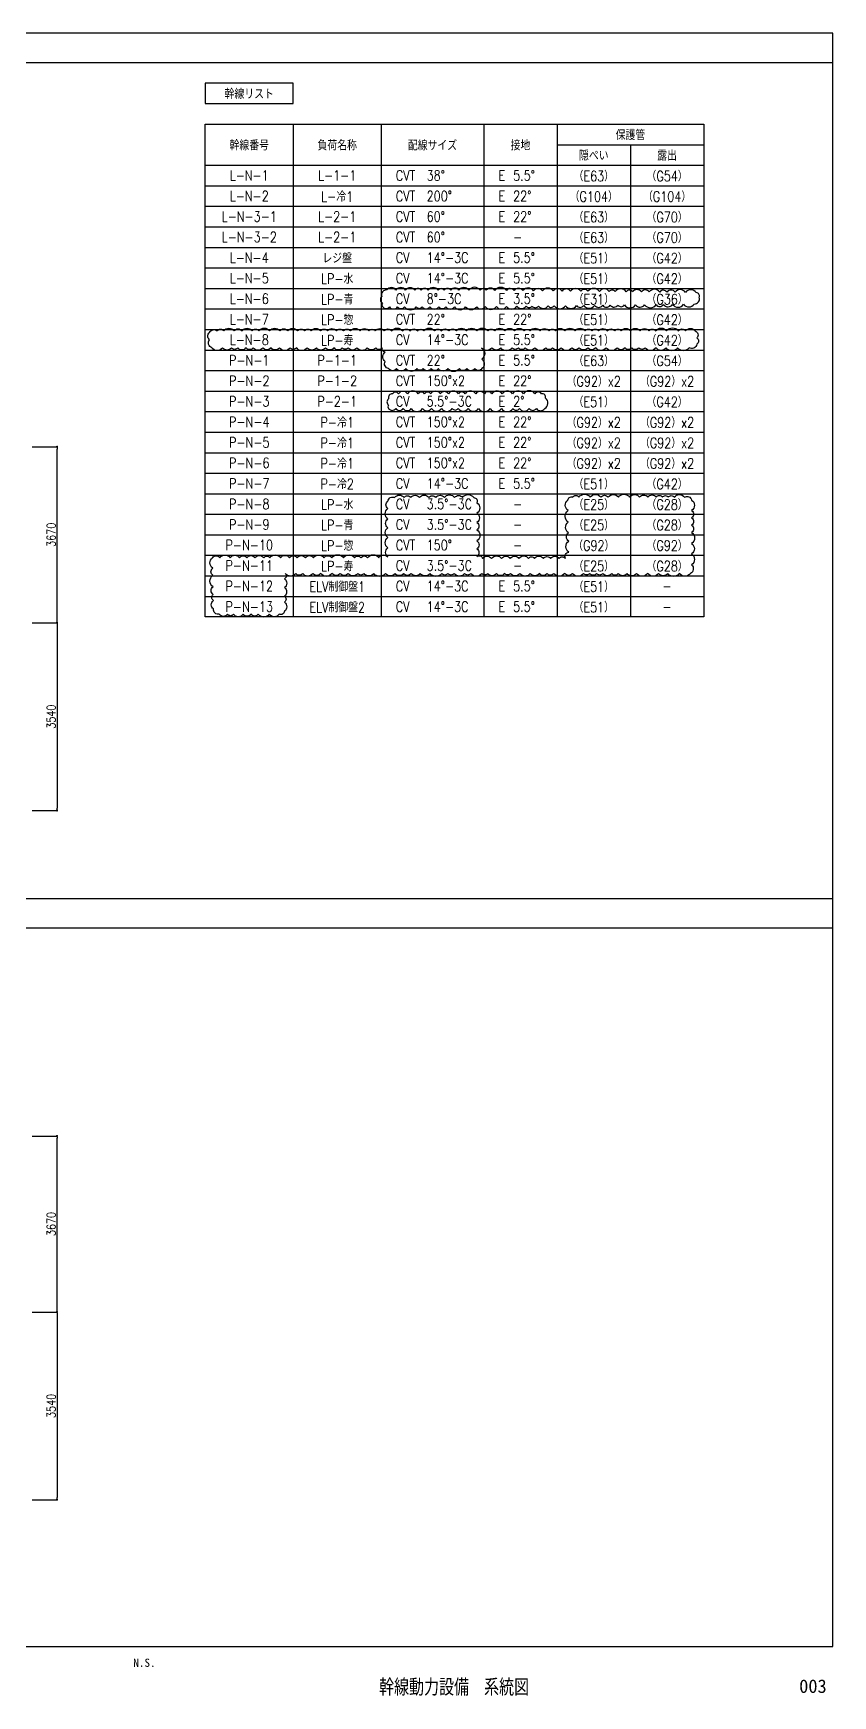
# Model space of a CAD drawing. Header units: millimetres. Extents: x 14 to 828, y 15 to 581.
# Drawn here: x 555 to 828, y 15 to 581 of the extents above; entities that cross this region are included whole.
import ezdxf
from ezdxf.enums import TextEntityAlignment as Align

# ---------------------------------------------------------------- set-up
doc = ezdxf.new("R2010")
doc.units = ezdxf.units.MM
doc.header["$LTSCALE"] = 0.2
doc.layers.get('Defpoints').update_dxf_attribs({"color": 5})
for name, color, linetype in [('1_寸法', 7, 'Continuous'), ('1_強調文字', 4, 'Continuous'), ('1_文字', 3, 'Continuous'), ('1_表', 7, 'Continuous'), ('枠内記述', 3, 'Continuous')]:
    doc.layers.add(name, color=color, linetype=linetype)
doc.layers.add('1_追加変更', color=10, linetype='Continuous', plot=False)
doc.styles.add('Dim', font='simplex.shx', dxfattribs={"width": 0.8, "bigfont": 'extfont2.shx'})
doc.styles.get("Standard").update_dxf_attribs({"font": 'simplex.shx', "width": 0.8, "bigfont": 'extfont2.shx'})
doc.styles.add('ゴシック', font='MS Gothic.ttf', dxfattribs={"height": 4})
doc.dimstyles.new('1-1', dxfattribs={"dimtxt": 3, "dimasz": 0.75, "dimexe": 0, "dimexo": 1, "dimgap": 0.5, "dimtad": 1, "dimdec": 0, "dimtxsty": 'Dim', "dimblk": 'DOT', "dimcen": 2.5, "dimadec": 0, "dimazin": 0, "dimtfac": 1, "dimtdec": 0, "dimtix": 1, "dimtmove": 2, "dimatfit": 3, "dimldrblk": '引出', "dimfxl": 1, "dimlwd": -1, "dimlwe": -1, "dimarcsym": 0})

# ---------------------------------------------------------------- blocks, each defined once
blk = doc.blocks.new('_Dot')
at = {"color": 0, "linetype": 'ByBlock', "lineweight": -2}
blk.add_line((-0.5, 0), (-1, 0), dxfattribs=at)
at = {"color": 0, "linetype": 'ByBlock', "const_width": 0.5}
blk.add_lwpolyline([(-0.25, 0, 1), (0.25, 0, 1)], format="xyb", close=True, dxfattribs=at)
blk = doc.blocks.new('*D14')
at = {"layer": '1_寸法', "color": 0, "transparency": 16777216}
for p, q in [((554.5, 145.44), (562.94, 145.44)), ((562.94, 144.69), (562.94, 82.19)), ((554.5, 81.44), (562.94, 81.44))]:
    blk.add_line(p, q, dxfattribs=at)
at = {"layer": 'Defpoints', "color": 0, "transparency": 16777216}
for p in [(553.5, 145.44), (553.5, 81.44), (562.94, 81.44)]:
    blk.add_point(p, dxfattribs=at)
at = {"layer": '1_寸法', "color": 0, "transparency": 16777216, "xscale": 0.75, "yscale": 0.75, "zscale": 0.75}
for p, rotation in [((562.94, 145.44), 90), ((562.94, 81.44), 270)]:
    blk.add_blockref('_Dot', p, dxfattribs=dict(at, rotation=rotation))
at = {"layer": '1_寸法', "color": 0, "transparency": 16777216, "insert": (560.94, 113.44), "char_height": 3, "attachment_point": 5, "rotation": 90, "style": 'Dim'}
blk.add_mtext('3540', dxfattribs=at)
blk = doc.blocks.new('引出')
at = {"color": 0, "linetype": 'ByBlock', "lineweight": -2}
for p, q in [((-3.86, 1.04), (0, 0)), ((0, 0), (-1, 0))]:
    blk.add_line(p, q, dxfattribs=at)
blk = doc.blocks.new('*D15')
at = {"layer": '1_寸法', "color": 0, "transparency": 16777216}
for p, q in [((554.5, 205.44), (562.94, 205.44)), ((562.94, 146.19), (562.94, 204.69)), ((554.5, 145.44), (562.94, 145.44))]:
    blk.add_line(p, q, dxfattribs=at)
at = {"layer": 'Defpoints', "color": 0, "transparency": 16777216}
for p in [(553.5, 205.44), (562.94, 205.44), (553.5, 145.44)]:
    blk.add_point(p, dxfattribs=at)
at = {"layer": '1_寸法', "color": 0, "transparency": 16777216, "xscale": 0.75, "yscale": 0.75, "zscale": 0.75}
for p, rotation in [((562.94, 205.44), 90), ((562.94, 145.44), 270)]:
    blk.add_blockref('_Dot', p, dxfattribs=dict(at, rotation=rotation))
at = {"layer": '1_寸法', "color": 0, "transparency": 16777216, "insert": (560.94, 175.44), "char_height": 3, "attachment_point": 5, "rotation": 90, "style": 'Dim'}
blk.add_mtext('3670', dxfattribs=at)
blk = doc.blocks.new('*D18')
at = {"layer": '1_寸法', "color": 0, "transparency": 16777216}
for p, q in [((554.5, 380.44), (562.94, 380.44)), ((562.94, 379.69), (562.94, 317.19)), ((554.5, 316.44), (562.94, 316.44))]:
    blk.add_line(p, q, dxfattribs=at)
at = {"layer": 'Defpoints', "color": 0, "transparency": 16777216}
for p in [(553.5, 380.44), (553.5, 316.44), (562.94, 316.44)]:
    blk.add_point(p, dxfattribs=at)
at = {"layer": '1_寸法', "color": 0, "transparency": 16777216, "xscale": 0.75, "yscale": 0.75, "zscale": 0.75}
for p, rotation in [((562.94, 380.44), 90), ((562.94, 316.44), 270)]:
    blk.add_blockref('_Dot', p, dxfattribs=dict(at, rotation=rotation))
at = {"layer": '1_寸法', "color": 0, "transparency": 16777216, "insert": (560.94, 348.44), "char_height": 3, "attachment_point": 5, "rotation": 90, "style": 'Dim'}
blk.add_mtext('3540', dxfattribs=at)
blk = doc.blocks.new('*D19')
at = {"layer": '1_寸法', "color": 0, "transparency": 16777216}
for p, q in [((554.5, 440.44), (562.94, 440.44)), ((562.94, 381.19), (562.94, 439.69)), ((554.5, 380.44), (562.94, 380.44))]:
    blk.add_line(p, q, dxfattribs=at)
at = {"layer": 'Defpoints', "color": 0, "transparency": 16777216}
for p in [(553.5, 440.44), (562.94, 440.44), (553.5, 380.44)]:
    blk.add_point(p, dxfattribs=at)
at = {"layer": '1_寸法', "color": 0, "transparency": 16777216, "xscale": 0.75, "yscale": 0.75, "zscale": 0.75}
for p, rotation in [((562.94, 440.44), 90), ((562.94, 380.44), 270)]:
    blk.add_blockref('_Dot', p, dxfattribs=dict(at, rotation=rotation))
at = {"layer": '1_寸法', "color": 0, "transparency": 16777216, "insert": (560.94, 410.44), "char_height": 3, "attachment_point": 5, "rotation": 90, "style": 'Dim'}
blk.add_mtext('3670', dxfattribs=at)

msp = doc.modelspace()

# ---------------------------------------------------------------- linework, layer by layer
at = {"layer": '1_表', "color": 6}
for p, q in [((13.5, 571.44), (827.5, 571.44)), ((13.5, 286.44), (827.5, 286.44)), ((13.5, 276.44), (827.5, 276.44))]:
    msp.add_line(p, q, dxfattribs=at)
at = {"layer": '1_表', "color": 3}
for p, q in [((643.5, 550.44), (643.5, 382.44)), ((673.5, 550.44), (673.5, 382.44)), ((708.5, 550.44), (708.5, 382.44)), ((733.5, 550.44), (733.5, 382.44)), ((758.5, 543.44), (758.5, 382.44))]:
    msp.add_line(p, q, dxfattribs=at)
at = {"layer": '1_表'}
for p, q in [((733.5, 543.44), (783.5, 543.44)), ((613.5, 529.44), (783.5, 529.44)), ((613.5, 522.44), (783.5, 522.44)), ((613.5, 515.44), (783.5, 515.44)), ((613.5, 508.44), (783.5, 508.44)), ((613.5, 501.44), (783.5, 501.44)), ((613.5, 494.44), (783.5, 494.44)), ((613.5, 487.44), (783.5, 487.44)), ((613.5, 480.44), (783.5, 480.44)), ((613.5, 473.44), (783.5, 473.44)), ((613.5, 466.44), (783.5, 466.44)), ((613.5, 459.44), (783.5, 459.44)), ((613.5, 452.44), (783.5, 452.44)), ((613.5, 445.44), (783.5, 445.44)), ((613.5, 438.44), (783.5, 438.44)), ((613.5, 431.44), (783.5, 431.44)), ((613.5, 424.44), (783.5, 424.44)), ((613.5, 417.44), (783.5, 417.44)), ((613.5, 410.44), (783.5, 410.44)), ((613.5, 403.44), (783.5, 403.44)), ((613.5, 396.44), (783.5, 396.44)), ((613.5, 389.44), (783.5, 389.44))]:
    msp.add_line(p, q, dxfattribs=at)
at = {"layer": '1_表', "color": 2}
msp.add_line((613.5, 536.44), (783.5, 536.44), dxfattribs=at)
at = {"layer": '1_表', "color": 6}
msp.add_lwpolyline([(13.5, 31.44), (827.5, 31.44), (827.5, 581.44), (13.5, 581.44)], close=True, dxfattribs=at)
at = {"layer": '1_表', "color": 2}
for points in [[(613.5, 557.44), (643.5, 557.44), (643.5, 564.44), (613.5, 564.44)], [(613.5, 508.44), (613.5, 550.44), (783.5, 550.44), (783.5, 382.44), (613.5, 382.44)]]:
    msp.add_lwpolyline(points, close=True, dxfattribs=at)
at = {"layer": '1_追加変更'}
for points in [[(674.08, 488.18, 0.520567), (676.29, 488.18, 0.520567), (679.09, 488.18, 0.520567), (681.47, 488.18, 0.520567), (685.44, 488.18, 0.520567), (687.49, 488.18, 0.520567), (690.14, 488.18, 0.520567), (693.16, 488.18, 0.520567), (695.57, 488.18, 0.520567), (698.47, 488.18, 0.520567), (702.3, 488.18, 0.520567), (706.08, 488.2, 0.520567), (709, 488.23, 0.520567), (712.79, 488.28, 0.520567), (716.24, 488.32, 0.520567), (719.81, 488.36, 0.520567), (722.91, 488.4, 0.520567), (724.93, 488.42, 0.520567), (727.17, 488.44, 0.520567), (730.45, 488.48, 0.520567), (732.51, 488.51, 0.520567), (736.36, 488.55, 0.520567), (740.1, 488.6, 0.520567), (742.56, 488.62, 0.520567), (746.28, 488.67, 0.520567), (749.06, 488.7, 0.520567), (751.64, 488.73, 0.520567), (754.26, 488.76, 0.520567), (756.42, 488.79, 0.520567), (760.27, 488.83, 0.520567), (763.31, 488.87, 0.520567), (767.31, 488.91, 0.520567), (769.8, 488.94, 0.520567), (772.87, 488.98, 0.520567), (776.62, 489.03, 0.520567), (780.24, 489.12, 0.520567), (781.97, 491.43, 0.520567), (780.94, 493.01, 0.520567), (777.29, 493.1, 0.520567), (773.76, 493.14, 0.520567), (770.97, 493.17, 0.520567), (768.47, 493.2, 0.520567), (764.92, 493.23, 0.520567), (762.22, 493.26, 0.520567), (759.26, 493.29, 0.520567), (757.03, 493.32, 0.520567), (753.3, 493.35, 0.520567), (751.27, 493.38, 0.520567), (747.93, 493.41, 0.520567), (744.01, 493.45, 0.520567), (741.55, 493.48, 0.520567), (738.05, 493.51, 0.520567), (735.21, 493.54, 0.520567), (732.15, 493.57, 0.520567), (728.46, 493.61, 0.520567), (725.49, 493.64, 0.520567), (721.84, 493.68, 0.520567), (718.82, 493.71, 0.520567), (716.21, 493.74, 0.520567), (712.26, 493.78, 0.520567), (709.32, 493.81, 0.520567), (707.22, 493.83, 0.520567), (703.42, 493.85, 0.520567), (700.01, 493.85, 0.520567), (697.28, 493.85, 0.520567), (694.99, 493.85, 0.520567), (692.93, 493.85, 0.520567), (689.5, 493.85, 0.520567), (687.15, 493.85, 0.520567), (684.99, 493.85, 0.520567), (681.83, 493.85, 0.520567), (678.51, 493.9, 0.520567), (675.45, 493.94, 0.520567), (673.67, 491.68, 0.520567), (673.94, 489.39, 0.520567)], [(676.04, 453.49, 0.520567), (678.46, 453.49, 0.520567), (681.02, 453.49, 0.520567), (683.7, 453.49, 0.520567), (687.62, 453.49, 0.520567), (690.63, 453.49, 0.520567), (694.03, 453.49, 0.520567), (697.74, 453.49, 0.520567), (699.76, 453.49, 0.520567), (703.14, 453.49, 0.520567), (706.69, 453.49, 0.520567), (710.66, 453.49, 0.520567), (714.5, 453.49, 0.520567), (718.45, 453.49, 0.520567), (720.68, 453.49, 0.520567), (723.95, 453.49, 0.520567), (726.41, 453.49, 0.520567), (729.3, 453.49, 0.520567), (729.54, 457.04, 0.520567), (728.19, 458.55, 0.520567), (725.95, 458.55, 0.520567), (722.04, 458.55, 0.520567), (718.27, 458.55, 0.520567), (714.73, 458.55, 0.520567), (711.2, 458.55, 0.520567), (708.68, 458.55, 0.520567), (705.73, 458.55, 0.520567), (702.09, 458.55, 0.520567), (699.84, 458.55, 0.520567), (696.4, 458.55, 0.520567), (693.66, 458.55, 0.520567), (690.38, 458.55, 0.520567), (688.27, 458.55, 0.520567), (686.1, 458.55, 0.520567), (682.45, 458.55, 0.520567), (679.43, 458.55, 0.520567), (677.38, 458.55, 0.520567), (676.04, 456.81, 0.520567), (676.04, 454.63, 0.520567)]]:
    msp.add_lwpolyline(points, format="xyb", close=True, dxfattribs=at)
for points in [[(707.84, 467.09, -0.520567), (705.43, 467.09, -0.520567), (702.7, 467.09, -0.520567), (700.16, 467.09, -0.520567), (696.26, 467.09, -0.520567), (692.99, 467.09, -0.520567), (690.52, 467.09, -0.520567), (687.82, 467.09, -0.520567), (685.68, 467.09, -0.520567), (681.92, 467.09, -0.520567), (678.72, 467.09, -0.520567), (676.04, 467.09, -0.520567), (674.85, 469.53, -0.520567), (674.85, 472.73, -0.520567), (673.89, 474.21, -0.520567), (671.62, 474.21, -0.520567), (668.77, 474.21, -0.520567), (665.18, 474.21, -0.520567), (662.23, 474.21, -0.520567), (660.2, 474.21, -0.520567), (657.39, 474.21, -0.520567), (654.52, 474.21, -0.520567), (651.4, 474.21, -0.520567), (648.26, 474.21, -0.520567), (644.54, 474.21, -0.520567), (642.44, 474.21, -0.520567), (638.81, 474.21, -0.520567), (635.92, 474.21, -0.520567), (633.12, 474.21, -0.520567), (629.86, 474.21, -0.520567), (627.41, 474.21, -0.520567), (624.6, 474.21, -0.520567), (622.41, 474.21, -0.520567), (619.41, 474.21, -0.520567), (615.76, 474.21, -0.520567), (614.99, 476.96, -0.520567), (614.99, 479.39, -0.520567), (617.59, 479.96, -0.520567), (619.8, 479.96, -0.520567), (623.32, 479.96, -0.520567), (626.04, 479.96, -0.520567), (629.47, 479.96, -0.520567), (631.8, 479.96, -0.520567), (635.41, 479.96, -0.520567), (638.9, 479.96, -0.520567), (641.65, 479.96, -0.520567), (644.95, 479.96, -0.520567), (647.39, 479.96, -0.520567), (649.65, 479.96, -0.520567), (652.79, 479.96, -0.520567), (655.21, 479.96, -0.520567), (658.2, 479.96, -0.520567), (660.66, 479.96, -0.520567), (663.02, 479.96, -0.520567), (666.3, 479.96, -0.520567), (669.32, 479.96, -0.520567), (671.49, 479.96, -0.520567), (674.48, 479.96, -0.520567), (677.1, 479.96, -0.520567), (680.84, 479.96, -0.520567), (683.31, 479.96, -0.520567), (685.94, 479.96, -0.520567), (688.08, 479.96, -0.520567), (691.7, 479.96, -0.520567), (693.99, 479.96, -0.520567), (696.59, 479.96, -0.520567), (699.16, 479.96, -0.520567), (702.55, 479.96, -0.520567), (706.1, 479.96, -0.520567), (709.88, 479.96, -0.520567), (712.23, 479.96, -0.520567), (715.63, 479.96, -0.520567), (718.97, 479.96, -0.520567), (722.26, 479.96, -0.520567), (724.3, 479.96, -0.520567), (727.69, 479.96, -0.520567), (730.77, 479.96, -0.520567), (732.97, 479.96, -0.520567), (736.14, 479.96, -0.520567), (739.62, 479.96, -0.520567), (743.04, 479.96, -0.520567), (745.36, 479.96, -0.520567), (747.65, 479.96, -0.520567), (750.6, 479.96, -0.520567), (753.15, 479.96, -0.520567), (755.38, 479.96, -0.520567), (758.53, 479.96, -0.520567), (761.8, 479.96, -0.520567), (764.79, 479.96, -0.520567), (767.09, 479.96, -0.520567), (770.83, 479.96, -0.520567), (774.83, 479.96, -0.520567), (777.32, 479.96, -0.520567), (780.6, 479.96, -0.520567), (781.16, 477.56, -0.520567), (781.16, 475.42, -0.520567), (778.48, 474.21, -0.520567), (774.59, 474.21, -0.520567), (770.67, 474.21, -0.520567), (767.23, 474.21, -0.520567), (763.48, 474.21, -0.520567), (761.35, 474.21, -0.520567), (758.95, 474.21, -0.520567), (756.66, 474.21, -0.520567), (753.98, 474.21, -0.520567), (750.23, 474.21, -0.520567), (746.63, 474.21, -0.520567), (743.95, 474.21, -0.520567), (741.02, 474.21, -0.520567), (738.52, 474.21, -0.520567), (734.83, 474.21, -0.520567), (731.93, 474.21, -0.520567), (729.62, 474.21, -0.520567), (725.88, 474.21, -0.520567), (722.65, 474.21, -0.520567), (720.27, 474.21, -0.520567), (718.14, 474.21, -0.520567), (714.27, 474.21, -0.520567), (711.24, 474.21, -0.520567), (707.76, 474.21, -0.520567), (707.79, 470.32, -0.520567), (707.84, 467.09, -0.520567)], [(615.98, 402.62, -0.520567), (618.48, 402.62, -0.520567), (621.99, 402.62, -0.520567), (625.2, 402.62, -0.520567), (627.7, 402.62, -0.520567), (630.42, 402.62, -0.520567), (633.47, 402.62, -0.520567), (635.48, 402.62, -0.520567), (639.15, 402.62, -0.520567), (642.24, 402.62, -0.520567), (644.83, 402.62, -0.520567), (647.65, 402.62, -0.520567), (650.43, 402.62, -0.520567), (653.96, 402.62, -0.520567), (656.65, 402.62, -0.520567), (660.64, 402.62, -0.520567), (664.42, 402.62, -0.520567), (666.58, 402.62, -0.520567), (668.85, 402.62, -0.520567), (672.7, 402.62, -0.520567), (675.78, 402.89, -0.520567), (675.78, 405.96, -0.520567), (675.78, 409.49, -0.520567), (675.78, 412.86, -0.520567), (675.78, 415.82, -0.520567), (675.78, 419.4, -0.520567), (675.78, 421.92, -0.520567), (678.09, 423.15, -0.520567), (681.29, 423.15, -0.520567), (683.59, 423.15, -0.520567), (686.56, 423.15, -0.520567), (689.76, 423.15, -0.520567), (692.11, 423.15, -0.520567), (695.04, 423.15, -0.520567), (698.54, 423.15, -0.520567), (701.23, 423.15, -0.520567), (705.06, 423.15, -0.520567), (706.17, 421.38, -0.520567), (706.17, 417.78, -0.520567), (706.17, 414.64, -0.520567), (706.17, 412.11, -0.520567), (706.17, 408.34, -0.520567), (706.17, 405.67, -0.520567), (706.17, 403.09, -0.520567), (708.1, 402.38, -0.520567), (711.12, 402.38, -0.520567), (714.54, 402.38, -0.520567), (717.51, 402.38, -0.520567), (720.49, 402.38, -0.520567), (723.71, 402.38, -0.520567), (725.73, 402.38, -0.520567), (728.8, 402.38, -0.520567), (731.28, 402.38, -0.520567), (734.12, 402.38, -0.520567), (736.3, 402.38, -0.520567), (737.51, 404.49, -0.520567), (737.44, 408.27, -0.520567), (737.38, 411.08, -0.520567), (737.31, 414.72, -0.520567), (737.23, 418.71, -0.520567), (737.16, 422.26, -0.520567), (738.79, 423.27, -0.520567), (740.92, 423.27, -0.520567), (744.77, 423.27, -0.520567), (748.39, 423.27, -0.520567), (750.89, 423.27, -0.520567), (754.39, 423.27, -0.520567), (758.18, 423.27, -0.520567), (761.64, 423.27, -0.520567), (764.43, 423.27, -0.520567), (767.29, 423.27, -0.520567), (769.4, 423.27, -0.520567), (771.42, 423.27, -0.520567), (773.47, 423.27, -0.520567), (776.96, 423.27, -0.520567), (779.38, 422.3, -0.520567), (779.38, 418.68, -0.520567), (779.38, 416.24, -0.520567), (779.38, 413.75, -0.520567), (779.38, 411.24, -0.520567), (779.38, 407.45, -0.520567), (779.38, 403.91, -0.520567), (779.38, 400.21, -0.520567), (778.96, 397.27, -0.520567), (775.16, 397.27, -0.520567), (771.23, 397.27, -0.520567), (768.12, 397.27, -0.520567), (764.36, 397.27, -0.520567), (760.59, 397.27, -0.520567), (757.35, 397.27, -0.520567), (754.35, 397.27, -0.520567), (752.12, 397.27, -0.520567), (749.08, 397.27, -0.520567), (746.97, 397.27, -0.520567), (744.58, 397.27, -0.520567), (742.54, 397.27, -0.520567), (738.73, 397.27, -0.520567), (736.08, 397.27, -0.520567), (732.32, 397.27, -0.520567), (730.1, 397.27, -0.520567), (727.41, 397.27, -0.520567), (724.35, 397.27, -0.520567), (720.78, 397.27, -0.520567), (717.62, 397.27, -0.520567), (715.62, 397.27, -0.520567), (712.8, 397.27, -0.520567), (709.86, 397.27, -0.520567), (707.82, 397.27, -0.520567), (704.04, 397.27, -0.520567), (701.95, 397.27, -0.520567), (698.4, 397.27, -0.520567), (696.26, 397.27, -0.520567), (694.15, 397.27, -0.520567), (690.21, 397.27, -0.520567), (686.84, 397.27, -0.520567), (683.77, 397.27, -0.520567), (681.12, 397.27, -0.520567), (678.26, 397.27, -0.520567), (674.94, 397.27, -0.520567), (670.99, 397.27, -0.520567), (667.64, 397.27, -0.520567), (665.5, 397.27, -0.520567), (662.22, 397.27, -0.520567), (659.51, 397.27, -0.520567), (656.72, 397.27, -0.520567), (652.88, 397.27, -0.520567), (650.2, 397.27, -0.520567), (646.74, 397.27, -0.520567), (644.38, 397.27, -0.520567), (640.79, 397.27, -0.520567), (640.51, 395.45, -0.520567), (640.51, 392.42, -0.520567), (640.51, 389.54, -0.520567), (640.51, 387.46, -0.520567), (640.51, 384.38, -0.520567), (638.75, 383.37, -0.520567), (635.33, 383.37, -0.520567), (631.58, 383.37, -0.520567), (629.09, 383.37, -0.520567), (626.42, 383.37, -0.520567), (623.15, 383.37, -0.520567), (621.11, 383.37, -0.520567), (618.29, 383.37, -0.520567), (616.32, 385.15, -0.520567), (616.26, 388.04, -0.520567), (616.22, 390.09, -0.520567), (616.17, 392.7, -0.520567), (616.1, 396.63, -0.520567), (616.05, 399.07, -0.520567), (615.98, 402.62, -0.520567)]]:
    msp.add_lwpolyline(points, format="xyb", dxfattribs=at)

# ---------------------------------------------------------------- texts
at = {"layer": '1_強調文字', "width": 0.8}
msp.add_text('幹線リスト', height=3.5, dxfattribs=at).set_placement((628.5, 560.94), align=Align.MIDDLE)
at = {"layer": '1_文字', "width": 0.8}
for s, p in [('幹線番号', (628.5, 543.44)), ('負荷名称', (658.5, 543.44)), ('配線サイズ', (691, 543.44)), ('接地', (721, 543.44)), ('保護管', (758.5, 546.94)), ('隠ぺい', (746, 539.94)), ('露出', (771, 539.94)), ('L-N-1', (628.5, 532.94)), ('L-1-1', (658.5, 532.94)), ('（E63）', (746, 532.94)), ('（G54）', (771, 532.94)), ('L-N-2', (628.5, 525.94)), ('L-冷1', (658.5, 525.94)), ('（G104）', (746, 525.94)), ('（G104）', (771, 525.94)), ('L-N-3-1', (628.5, 518.94)), ('L-2-1', (658.5, 518.94)), ('（E63）', (746, 518.94)), ('（G70）', (771, 518.94)), ('L-N-3-2', (628.5, 511.94)), ('L-2-1', (658.5, 511.94)), ('（E63）', (746, 511.94)), ('（G70）', (771, 511.94)), ('L-N-4', (628.5, 504.94)), ('レジ盤', (658.5, 504.94)), ('（E51）', (746, 504.94)), ('（G42）', (771, 504.94)), ('L-N-5', (628.5, 497.94)), ('LP-水', (658.5, 497.94)), ('（E51）', (746, 497.94)), ('（G42）', (771, 497.94)), ('L-N-6', (628.5, 490.94)), ('LP-青', (658.5, 490.94)), ('（E31）', (746, 490.94)), ('（G36）', (771, 490.94)), ('L-N-7', (628.5, 483.94)), ('LP-惣', (658.5, 483.94)), ('（E51）', (746, 483.94)), ('（G42）', (771, 483.94)), ('L-N-8', (628.5, 476.94)), ('LP-寿', (658.5, 476.94)), ('（E51）', (746, 476.94)), ('（G42）', (771, 476.94)), ('P-N-1', (628.5, 469.94)), ('P-1-1', (658.5, 469.94)), ('（E63）', (746, 469.94)), ('（G54）', (771, 469.94)), ('（G92）x2', (746, 462.94)), ('（G92）x2', (771, 462.94)), ('P-N-2', (628.5, 462.94)), ('P-1-2', (658.5, 462.94)), ('P-N-3', (628.5, 455.94)), ('P-2-1', (658.5, 455.94)), ('（E51）', (746, 455.94)), ('（G42）', (771, 455.94)), ('P-N-4', (628.5, 448.94)), ('P-冷1', (658.5, 448.94)), ('（G92）x2', (746, 448.94)), ('（G92）x2', (771, 448.94)), ('P-N-5', (628.5, 441.94)), ('P-冷1', (658.5, 441.94)), ('（G92）x2', (746, 441.94)), ('（G92）x2', (771, 441.94)), ('P-N-6', (628.5, 434.94)), ('P-冷1', (658.5, 434.94)), ('（G92）x2', (746, 434.94)), ('（G92）x2', (771, 434.94)), ('P-N-7', (628.5, 427.94)), ('P-冷2', (658.5, 427.94)), ('（E51）', (746, 427.94)), ('（G42）', (771, 427.94)), ('P-N-8', (628.5, 420.94)), ('LP-水', (658.5, 420.94)), ('（E25）', (746, 420.94)), ('（G28）', (771, 420.94)), ('P-N-9', (628.5, 413.94)), ('LP-青', (658.5, 413.94)), ('（E25）', (746, 413.94)), ('（G28）', (771, 413.94)), ('P-N-10', (628.5, 406.94)), ('LP-惣', (658.5, 406.94)), ('（G92）', (746, 406.94)), ('（G92）', (771, 406.94)), ('P-N-11', (628.5, 399.94)), ('LP-寿', (658.5, 399.94)), ('（E25）', (746, 399.94)), ('（G28）', (771, 399.94)), ('P-N-12', (628.5, 392.94)), ('ELV制御盤1', (658.5, 392.94)), ('（E51）', (746, 392.94)), ('-', (771, 392.94)), ('P-N-13', (628.5, 385.94)), ('ELV制御盤2', (658.5, 385.94)), ('（E51）', (746, 385.94)), ('-', (771, 385.94))]:
    msp.add_text(s, height=3.5, dxfattribs=at).set_placement(p, align=Align.MIDDLE)
for s, p in [('CVT', (678.5, 532.94)), ('38°', (689, 532.94)), ('E', (713.5, 532.94)), ('5.5°', (718.5, 532.94)), ('CVT', (678.5, 525.94)), ('200°', (689, 525.94)), ('E', (713.5, 525.94)), ('22°', (718.5, 525.94)), ('CVT', (678.5, 518.94)), ('60°', (689, 518.94)), ('E', (713.5, 518.94)), ('22°', (718.5, 518.94)), ('CVT', (678.5, 511.94)), ('60°', (689, 511.94)), ('-', (718.5, 511.94)), ('CV', (678.5, 504.94)), ('14°-3C', (689, 504.94)), ('E', (713.5, 504.94)), ('5.5°', (718.5, 504.94)), ('CV', (678.5, 497.94)), ('14°-3C', (689, 497.94)), ('E', (713.5, 497.94)), ('5.5°', (718.5, 497.94)), ('CV', (678.5, 490.94)), ('8°-3C', (689, 490.94)), ('E', (713.5, 490.94)), ('3.5°', (718.5, 490.94)), ('CVT', (678.5, 483.94)), ('22°', (689, 483.94)), ('E', (713.5, 483.94)), ('22°', (718.5, 483.94)), ('CV', (678.5, 476.94)), ('14°-3C', (689, 476.94)), ('E', (713.5, 476.94)), ('5.5°', (718.5, 476.94)), ('CVT', (678.5, 469.94)), ('22°', (689, 469.94)), ('E', (713.5, 469.94)), ('5.5°', (718.5, 469.94)), ('CVT', (678.5, 462.94)), ('150°x2', (689, 462.94)), ('E', (713.5, 462.94)), ('22°', (718.5, 462.94)), ('CV', (678.5, 455.94)), ('5.5°-3C', (689, 455.94)), ('E', (713.5, 455.94)), ('2°', (718.5, 455.94)), ('CVT', (678.5, 448.94)), ('150°x2', (689, 448.94)), ('E', (713.5, 448.94)), ('22°', (718.5, 448.94)), ('CVT', (678.5, 441.94)), ('150°x2', (689, 441.94)), ('E', (713.5, 441.94)), ('22°', (718.5, 441.94)), ('CVT', (678.5, 434.94)), ('150°x2', (689, 434.94)), ('E', (713.5, 434.94)), ('22°', (718.5, 434.94)), ('CV', (678.5, 427.94)), ('14°-3C', (689, 427.94)), ('E', (713.5, 427.94)), ('5.5°', (718.5, 427.94)), ('CV', (678.5, 420.94)), ('3.5°-3C', (689, 420.94)), ('-', (718.5, 420.94)), ('CV', (678.5, 413.94)), ('3.5°-3C', (689, 413.94)), ('CVT', (678.5, 406.94)), ('150°', (689, 406.94)), ('-', (718.5, 413.94)), ('-', (718.5, 406.94)), ('CV', (678.5, 399.94)), ('3.5°-3C', (689, 399.94)), ('-', (718.5, 399.94)), ('CV', (678.5, 392.94)), ('14°-3C', (689, 392.94)), ('E', (713.5, 392.94)), ('5.5°', (718.5, 392.94)), ('CV', (678.5, 385.94)), ('14°-3C', (689, 385.94)), ('E', (713.5, 385.94)), ('5.5°', (718.5, 385.94))]:
    msp.add_text(s, height=3.5, dxfattribs=at).set_placement(p, align=Align.MIDDLE_LEFT)
at = {"layer": '枠内記述', "linetype": 'ByBlock', "lineweight": -2, "style": 'ゴシック'}
msp.add_text('N.S.', height=2.8, dxfattribs=at).set_placement((588.95, 24.47))
at = {"layer": '枠内記述', "linetype": 'ByBlock', "lineweight": -2, "style": 'ゴシック', "width": 0.75}
msp.add_text('幹線動力設備\u3000系統図', height=5, dxfattribs=at).set_placement((698.35, 17.69), align=Align.MIDDLE_CENTER)
at = {"layer": '枠内記述', "style": 'ゴシック'}
msp.add_text('003', height=4.6, dxfattribs=at).set_placement((816.05, 15.58))

# ---------------------------------------------------------------- dimensions: what is measured, and where the dimension line sits
at = {"layer": '1_寸法'}
for base, p1, p2, text, picture, middle in [((562.94, 440.44), (553.5, 380.44), (553.5, 440.44), '3670', '*D19', (560.94, 410.44)), ((562.94, 316.44), (553.5, 380.44), (553.5, 316.44), '3540', '*D18', (560.94, 348.44)), ((562.94, 205.44), (553.5, 145.44), (553.5, 205.44), '3670', '*D15', (560.94, 175.44)), ((562.94, 81.44), (553.5, 145.44), (553.5, 81.44), '3540', '*D14', (560.94, 113.44))]:
    dim = msp.add_linear_dim(base=base, p1=p1, p2=p2, angle=90, text=text, dimstyle='1-1', dxfattribs=at)
    dim.commit()
    dim.dimension.update_dxf_attribs({"geometry": picture, "text_midpoint": middle})

doc.saveas('drawing.dxf')
